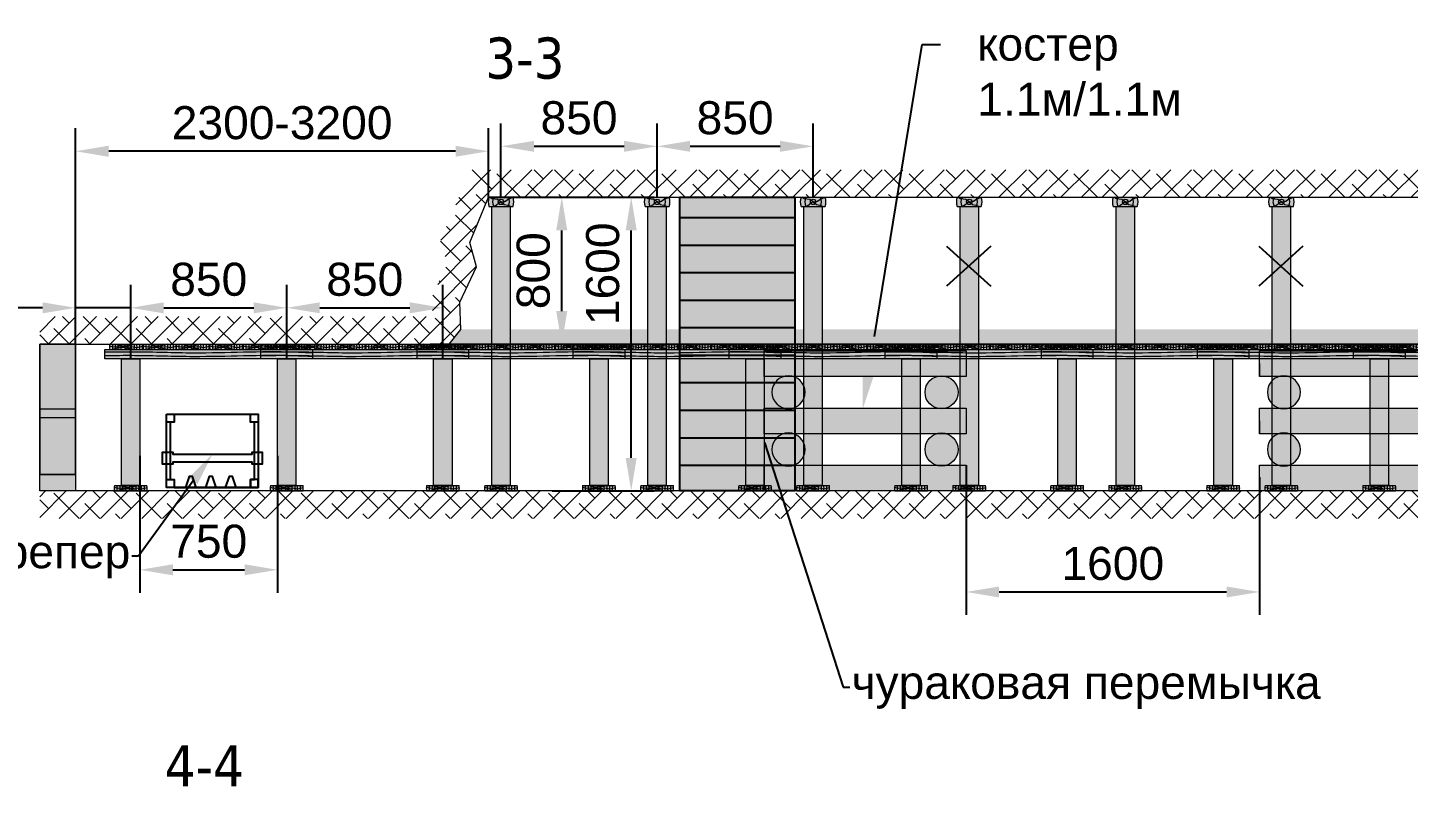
# Model space of a CAD drawing. Header units: inches. Extents: x 523 to 1492, y 69 to 539.
# Drawn here: x 998.2 to 1073.4, y 398 to 439.3 of the extents above; entities that cross this region are included whole.
import ezdxf
from ezdxf import colors
from ezdxf.entities.mleader import LeaderData, LeaderLine
from ezdxf.math import Vec2, Vec3

# ---------------------------------------------------------------- set-up
doc = ezdxf.new("R2010")
doc.units = ezdxf.units.IN
doc.header["$MEASUREMENT"] = 0
doc.styles.get("Standard").update_dxf_attribs({"font": 'arial.ttf'})
doc.styles.add('стиль', font='tahoma.ttf')
doc.dimstyles.new('ISO-25', dxfattribs={"dimtxt": 2.5, "dimasz": 2.5, "dimexe": 1.25, "dimexo": 0, "dimtad": 1, "dimdec": 0, "dimtxsty": 'Standard', "dimcen": 2.5, "dimadec": 0, "dimazin": 0, "dimtfac": 1, "dimtdec": 0, "dimtmove": 0, "dimatfit": 3, "dimfxl": 0, "dimarcsym": 0})

# ---------------------------------------------------------------- blocks, each defined once
blk = doc.blocks.new('*D125')
at = {"color": 0, "linetype": 'ByBlock', "lineweight": -2}
for p, q in [((1000.765125154559, 422.099695033387), (1000.765125154559, 425.3282533203669)), ((1003.765125154559, 422.099695033387), (1003.765125154559, 425.3282533203669)), ((998.9651251545586, 424.0782533203669), (991.8303366143128, 424.0782533203669)), ((1003.765125154559, 424.0782533203669), (1000.765125154559, 424.0782533203669)), ((1005.565125154558, 424.0782533203669), (1007.365125154559, 424.0782533203669))]:
    blk.add_line(p, q, dxfattribs=at)
at = {"color": 0, "linetype": 'ByBlock'}
for points in [[(998.9651251545586, 424.3782533203669), (998.9651251545586, 423.7782533203669), (1000.765125154559, 424.0782533203669)], [(1005.565125154558, 424.3782533203669), (1005.565125154558, 423.7782533203669), (1003.765125154559, 424.0782533203669)]]:
    blk.add_solid(points, dxfattribs=at)
at = {"layer": 'Defpoints', "color": 0, "linetype": 'ByBlock'}
for p in [(1003.765125154559, 424.0782533203669), (1000.765125154559, 422.099695033387), (1003.765125154559, 422.099695033387)]:
    blk.add_point(p, dxfattribs=at)
at = {"color": 0, "linetype": 'ByBlock', "lineweight": 15, "insert": (994.4401251545585, 425.6228986136821), "char_height": 1.8, "attachment_point": 5}
blk.add_mtext('300', dxfattribs=at)
blk = doc.blocks.new('Доска S - 180')
at = {"linetype": 'ByBlock', "lineweight": 15}
h = blk.add_hatch(color=254, dxfattribs=at)
edge = h.paths.add_edge_path()
edge.add_line((1818.906264253147, -3796.897117512131), (1820.681088188076, -3796.897117512132))
edge.add_arc((1819.793676220611, -3797.047117512132), 0.9, -9.59406822683792, 9.59406822689499, ccw=False)
edge.add_line((1820.681088188076, -3797.197117512132), (1818.906264253146, -3797.197117512133))
edge.add_arc((1819.793676220611, -3797.047117512132), 0.9, 170.405931773074, 189.594068226895, ccw=False)
at = {"color": 7, "linetype": 'ByBlock', "lineweight": 15}
for p, q in [((1818.906264253147, -3796.897117512131), (1820.681088188076, -3796.897117512132)), ((1818.906264253146, -3797.197117512133), (1820.681088188076, -3797.197117512132))]:
    blk.add_line(p, q, dxfattribs=at)
for points in [[(1820.22297748386, -3796.897117512132), (1820.115806117425, -3796.93990079624), (1819.952371843767, -3796.969694910678), (1819.855180815874, -3797.024854140138), (1819.793676220611, -3797.047117512132), (1819.661462691744, -3797.072417742576), (1819.545510240216, -3797.10330305977), (1819.341106346245, -3797.091615640666), (1819.2064981687, -3797.151840186236), (1819.057674814675, -3797.197117512133)], [(1819.238409722591, -3796.897117512132), (1819.398353000757, -3796.949261604186), (1819.640602387386, -3796.990663120481), (1819.793676220611, -3797.047117512132), (1819.909109200235, -3797.10866279095), (1820.050462391973, -3797.135140504859), (1820.223856472501, -3797.194577762746)], [(1818.895391583456, -3796.991577340625), (1819.110420832621, -3797.038344401648), (1819.291995432552, -3797.021270287953), (1819.491748322557, -3797.047117512132), (1819.793676220611, -3797.047117512132), (1819.896515360469, -3797.060005460396), (1820.095348689191, -3797.03470069594), (1820.386083974289, -3797.077703048796), (1820.693125247204, -3797.015630235947)]]:
    blk.add_lwpolyline(points, dxfattribs=at)
blk.add_circle((1819.793676220611, -3797.047117512132), 0.1036435617729694, dxfattribs=at)
for radius, start, end in [(0.9, 170.405931773074, 189.594068226895), (0.7511311932945741, 168.4806536054473, 191.5193463945187), (0.5931967815742161, 165.3527575098442, 194.6472424900172), (0.4547522123386898, 160.7403309426705, 199.2596690572755), (0.3019278980541095, 150.2109999533243, 209.7890000463653), (0.3019278980541095, 330.2109999536347, 29.7890000466543), (0.4547522123386898, 340.7403309427245, 19.25966905732954), (0.5931967815742161, 345.3527575099827, 14.64724249010779), (0.7511311932945741, 348.4806536055527, 11.51934639451869), (0.9, 350.405931773162, 9.594068226895022)]:
    blk.add_arc((1819.793676220611, -3797.047117512132), radius, start, end, dxfattribs=at)
blk = doc.blocks.new('Стойка 100 - 690')
at = {"linetype": 'ByBlock', "lineweight": 15}
blk.add_hatch(color=252, dxfattribs=at).paths.add_polyline_path([(1818.197098135963, -3816.387282798014), (1819.197098135963, -3816.387282798015), (1819.197098135964, -3823.287282798009), (1818.197098135964, -3823.287282798009)])
at = {"color": 7, "linetype": 'ByBlock', "lineweight": 15}
blk.add_lwpolyline([(1818.197098135963, -3816.387282798014), (1819.197098135963, -3816.387282798015), (1819.197098135964, -3823.287282798009), (1818.197098135964, -3823.287282798009), (1818.197098135963, -3816.387282798014)], dxfattribs=at)
blk = doc.blocks.new('Ш.Брус 1.1м')
at = {"linetype": 'ByBlock', "lineweight": 15}
blk.add_hatch(color=253, dxfattribs=at).paths.add_polyline_path([(1947.301210468528, -3883.717058536806), (1958.608880152479, -3883.717058536806), (1958.608880152479, -3884.217058536806), (1947.301210468528, -3884.217058536806)])
at = {"color": 7, "linetype": 'ByBlock', "lineweight": 15}
blk.add_lwpolyline([(1947.301210468528, -3883.717058536806), (1958.608880152479, -3883.717058536806), (1958.608880152479, -3884.217058536806), (1947.301210468528, -3884.217058536806)], close=True, dxfattribs=at)
for points, knots in [([(1947.301210468528, -3883.836950311753), (1947.835884037231, -3883.831582786162), (1949.442928548618, -3883.815449853758), (1952.870452565554, -3883.955759297053), (1956.104473381466, -3883.763862983298), (1958.267643344915, -3883.867217196303), (1958.608880152479, -3883.883580654349)], [0, 0, 0, 0, 1.60399955915605, 4.821069973706742, 10.28455131705409, 11.30803445593688, 11.30803445593688, 11.30803445593688, 11.30803445593688]), ([(1947.301210468528, -3884.034795470531), (1947.835884037231, -3884.029427944939), (1949.442928548618, -3884.013295012536), (1952.870452565554, -3884.153604455831), (1956.104473381466, -3883.961708142076), (1958.267643344915, -3884.065062355082), (1958.608880152479, -3884.081425813129)], [0, 0, 0, 0, 1.60399955915605, 4.821069973706742, 10.28455131705409, 11.30803445593674, 11.30803445593674, 11.30803445593674, 11.30803445593674])]:
    blk.add_open_spline(points, degree=3, knots=knots, dxfattribs=at)
blk = doc.blocks.new('Дорожка')
at = {"color": 7, "linetype": 'ByBlock', "lineweight": 15}
for name, p in [('Ш.Брус 1.1м', (0, 0)), ('Доска S - 180', (128.6613690898992, -86.5199410244341)), ('Доска S - 180', (130.4865878749267, -86.5199410244332)), ('Доска S - 180', (132.2865878749269, -86.5199410244332)), ('Доска S - 180', (134.1118066599545, -86.51994102443228)), ('Доска S - 180', (135.9370254449821, -86.51994102443092)), ('Доска S - 180', (137.7622442300167, -86.51994102442728)), ('Стойка 100 - 690', (130.00794717454, -67.8297757387918)), ('Стойка 100 - 690', (138.50794717454, -67.82977573899865)), ('Доска S - 180', (128.9113690894605, -94.21994102487645)), ('Доска S - 180', (137.4113690898994, -94.21994102487508))]:
    blk.add_blockref(name, p, dxfattribs=at)
blk = doc.blocks.new('*D208')
at = {"color": 0, "linetype": 'ByBlock', "lineweight": -2}
for p, q in [((1003.764513612155, 421.2996950329407), (1003.764513612155, 425.3282533205725)), ((1012.264513612155, 421.2996950331485), (1012.264513612155, 425.3282533205725)), ((1005.564513612155, 424.0782533205725), (1010.464513612155, 424.0782533205725))]:
    blk.add_line(p, q, dxfattribs=at)
at = {"color": 0, "linetype": 'ByBlock'}
for points in [[(1005.564513612155, 424.3782533205725), (1005.564513612155, 423.7782533205724), (1003.764513612155, 424.0782533205725)], [(1010.464513612155, 424.3782533205725), (1010.464513612155, 423.7782533205724), (1012.264513612155, 424.0782533205725)]]:
    blk.add_solid(points, dxfattribs=at)
at = {"layer": 'Defpoints', "color": 0, "linetype": 'ByBlock'}
for p in [(1012.264513612155, 424.0782533205725), (1003.764513612155, 421.2996950329407), (1012.264513612155, 421.2996950331485)]:
    blk.add_point(p, dxfattribs=at)
at = {"color": 0, "linetype": 'ByBlock', "lineweight": 15, "insert": (1008.014513612155, 425.6222846984715), "char_height": 1.8, "attachment_point": 5}
blk.add_mtext('850', dxfattribs=at)
blk = doc.blocks.new('*D209')
at = {"color": 0, "linetype": 'ByBlock', "lineweight": -2}
for p, q in [((1012.264513612155, 421.2996950331485), (1012.264513612155, 425.3282533205725)), ((1020.764513612155, 421.2996950329416), (1020.764513612155, 425.3282533205725)), ((1014.064513612155, 424.0782533205725), (1018.964513612155, 424.0782533205725))]:
    blk.add_line(p, q, dxfattribs=at)
at = {"color": 0, "linetype": 'ByBlock'}
for points in [[(1014.064513612155, 424.3782533205725), (1014.064513612155, 423.7782533205724), (1012.264513612155, 424.0782533205725)], [(1018.964513612155, 424.3782533205725), (1018.964513612155, 423.7782533205724), (1020.764513612155, 424.0782533205725)]]:
    blk.add_solid(points, dxfattribs=at)
at = {"layer": 'Defpoints', "color": 0, "linetype": 'ByBlock'}
for p in [(1020.764513612155, 424.0782533205725), (1012.264513612155, 421.2996950331485), (1020.764513612155, 421.2996950329416)]:
    blk.add_point(p, dxfattribs=at)
at = {"color": 0, "linetype": 'ByBlock', "lineweight": 15, "insert": (1016.514513612155, 425.6222846984715), "char_height": 1.8, "attachment_point": 5}
blk.add_mtext('850', dxfattribs=at)
blk = doc.blocks.new('*D210')
at = {"color": 0, "linetype": 'ByBlock', "lineweight": -2}
for p, q in [((1004.264513612155, 416.0208195388518), (1004.264513612155, 408.5546952452278)), ((1011.764513612155, 416.0208195388527), (1011.764513612155, 408.5546952452278)), ((1006.064513612155, 409.8046952452278), (1009.964513612155, 409.8046952452278))]:
    blk.add_line(p, q, dxfattribs=at)
at = {"color": 0, "linetype": 'ByBlock'}
for points in [[(1006.064513612155, 410.1046952452278), (1006.064513612155, 409.5046952452278), (1004.264513612155, 409.8046952452278)], [(1009.964513612155, 410.1046952452278), (1009.964513612155, 409.5046952452278), (1011.764513612155, 409.8046952452278)]]:
    blk.add_solid(points, dxfattribs=at)
at = {"layer": 'Defpoints', "color": 0, "linetype": 'ByBlock'}
for p in [(1004.264513612155, 416.0208195388518), (1011.764513612155, 416.0208195388527), (1011.764513612155, 409.8046952452278)]:
    blk.add_point(p, dxfattribs=at)
at = {"color": 0, "linetype": 'ByBlock', "lineweight": 15, "insert": (1008.014513612155, 411.3487266231268), "char_height": 1.8, "attachment_point": 5}
blk.add_mtext('750', dxfattribs=at)
blk = doc.blocks.new('*D126')
at = {"color": 0, "linetype": 'ByBlock', "lineweight": -2}
for p, q in [((1023.258243588248, 430.0996950335921), (1032.272840671994, 430.0996950335921)), ((1031.022840671994, 415.8996950335921), (1031.022840671994, 428.2996950335921)), ((1026.716786935428, 414.0996950335921), (1032.272840671994, 414.0996950335921))]:
    blk.add_line(p, q, dxfattribs=at)
at = {"color": 0, "linetype": 'ByBlock'}
for points in [[(1030.722840671994, 428.2996950335921), (1031.322840671994, 428.2996950335921), (1031.022840671994, 430.0996950335921)], [(1030.722840671994, 415.8996950335921), (1031.322840671994, 415.8996950335921), (1031.022840671994, 414.0996950335921)]]:
    blk.add_solid(points, dxfattribs=at)
at = {"layer": 'Defpoints', "color": 0, "linetype": 'ByBlock'}
for p in [(1023.258243588248, 430.0996950335921), (1031.022840671994, 430.0996950335921), (1026.716786935428, 414.0996950335921)]:
    blk.add_point(p, dxfattribs=at)
at = {"color": 0, "linetype": 'ByBlock', "lineweight": 15, "insert": (1029.478809294095, 425.9325429458981), "char_height": 1.8, "attachment_point": 5, "rotation": 90}
blk.add_mtext('1600', dxfattribs=at)
blk = doc.blocks.new('*D127')
at = {"color": 0, "linetype": 'ByBlock', "lineweight": -2}
for p, q in [((1023.932024395826, 430.0996950335921), (1023.932024395826, 434.1282533210169)), ((1032.432024395826, 430.0996950333852), (1032.432024395826, 434.1282533210169)), ((1025.732024395826, 432.8782533210169), (1030.632024395826, 432.8782533210169))]:
    blk.add_line(p, q, dxfattribs=at)
at = {"color": 0, "linetype": 'ByBlock'}
for points in [[(1025.732024395826, 433.1782533210169), (1025.732024395826, 432.5782533210169), (1023.932024395826, 432.8782533210169)], [(1030.632024395826, 433.1782533210169), (1030.632024395826, 432.5782533210169), (1032.432024395826, 432.8782533210169)]]:
    blk.add_solid(points, dxfattribs=at)
at = {"layer": 'Defpoints', "color": 0, "linetype": 'ByBlock'}
for p in [(1032.432024395826, 432.8782533210169), (1023.932024395826, 430.0996950335921), (1032.432024395826, 430.0996950333852)]:
    blk.add_point(p, dxfattribs=at)
at = {"color": 0, "linetype": 'ByBlock', "lineweight": 15, "insert": (1028.182024395826, 434.422284698916), "char_height": 1.8, "attachment_point": 5}
blk.add_mtext('850', dxfattribs=at)
blk = doc.blocks.new('*D128')
at = {"color": 0, "linetype": 'ByBlock', "lineweight": -2}
for p, q in [((1032.432024395826, 430.0996950333852), (1032.432024395826, 434.1282533210169)), ((1040.932024395826, 430.099695033593), (1040.932024395826, 434.1282533210169)), ((1034.232024395826, 432.8782533210169), (1039.132024395826, 432.8782533210169))]:
    blk.add_line(p, q, dxfattribs=at)
at = {"color": 0, "linetype": 'ByBlock'}
for points in [[(1034.232024395826, 433.1782533210169), (1034.232024395826, 432.5782533210169), (1032.432024395826, 432.8782533210169)], [(1039.132024395826, 433.1782533210169), (1039.132024395826, 432.5782533210169), (1040.932024395826, 432.8782533210169)]]:
    blk.add_solid(points, dxfattribs=at)
at = {"layer": 'Defpoints', "color": 0, "linetype": 'ByBlock'}
for p in [(1040.932024395826, 432.8782533210169), (1032.432024395826, 430.0996950333852), (1040.932024395826, 430.099695033593)]:
    blk.add_point(p, dxfattribs=at)
at = {"color": 0, "linetype": 'ByBlock', "lineweight": 15, "insert": (1036.682024395826, 434.422284698916), "char_height": 1.8, "attachment_point": 5}
blk.add_mtext('850', dxfattribs=at)
blk = doc.blocks.new('Ш.Брус S 140 - 50')
at = {"linetype": 'ByBlock', "lineweight": 15}
h = blk.add_hatch(color=254, dxfattribs=at)
edge = h.paths.add_edge_path()
edge.add_line((1819.234694338101, -3795.656766448514), (1820.542364021163, -3795.656766448514))
edge.add_arc((1819.888529179632, -3795.906766448514), 0.7000000000000455, -20.92483242755611, 20.92483242768043, ccw=False)
edge.add_line((1820.542364021163, -3796.156766448514), (1819.2346943381, -3796.156766448514))
edge.add_arc((1819.888529179632, -3795.906766448514), 0.7000000000000455, 159.0751675723196, 200.9248324275561, ccw=False)
at = {"color": 7, "linetype": 'ByBlock', "lineweight": 15}
for p, q in [((1819.234694338101, -3795.656766448514), (1820.542364021163, -3795.656766448514)), ((1819.2346943381, -3796.156766448514), (1820.542364021163, -3796.156766448514))]:
    blk.add_line(p, q, dxfattribs=at)
for points in [[(1819.888529179632, -3795.906766448514), (1819.706181701491, -3795.781310922064), (1819.407733712575, -3795.731650498645), (1819.264197916032, -3795.656766448514)], [(1819.29758530877, -3796.156766448514), (1819.576522273797, -3796.122611328863), (1819.806773853228, -3795.933517620022), (1819.888529179632, -3795.906766448514), (1820.129792261893, -3795.872869992194), (1820.245437463473, -3795.770575792302), (1820.542532972414, -3795.657208761744)], [(1819.888529179631, -3795.906766448515), (1820.064897876629, -3796.043420048778), (1820.253897927222, -3796.076831950224), (1820.459015150121, -3796.156766448514)]]:
    blk.add_lwpolyline(points, dxfattribs=at)
blk.add_circle((1819.888529179632, -3795.906766448514), 0.1484655464221305, dxfattribs=at)
for radius, start, end in [(0.7000000000000455, 159.0751675723196, 200.9248324275561), (0.4547522123386898, 146.6501407176008, 213.3498592821926), (0.4547522123386898, 326.6501407178075, 33.34985928239917), (0.7000000000000455, 339.0751675724439, 20.92483242768036)]:
    blk.add_arc((1819.888529179632, -3795.906766448514), radius, start, end, dxfattribs=at)
blk = doc.blocks.new('Стойка 140-1520')
at = {"linetype": 'ByBlock', "lineweight": 15}
blk.add_hatch(color=22, dxfattribs=at).paths.add_polyline_path([(2000.952256320733, -3768.491912545765), (2002.952256320733, -3768.491912545765), (2002.952256320737, -3798.891743031905), (2000.952256320737, -3798.891743031906)])
at = {"color": 7, "linetype": 'ByBlock', "lineweight": 15}
blk.add_lwpolyline([(2000.952256320733, -3768.491912545765), (2002.952256320733, -3768.491912545765), (2002.952256320737, -3798.891743031905), (2000.952256320737, -3798.891743031906), (2000.952256320733, -3768.491912545765)], dxfattribs=at)
blk = doc.blocks.new('Уголь')
at = {"linetype": 'ByBlock', "lineweight": 15}
for color, points in [(7, [(1943.498723491553, -3883.417058536567), (1945.455045310503, -3883.417058536567), (1945.455045310503, -3891.417058536567), (1943.498723491553, -3891.417058536567)]), (0, [(1943.498723491553, -3883.417058536567), (1945.455045310503, -3883.417058536567), (1945.455045310503, -3886.964521157103), (1943.498723491553, -3886.964521157103)]), (0, [(1943.498723491553, -3887.417058536567), (1945.455045310503, -3887.417058536567), (1945.455045310503, -3890.51198377764), (1943.498723491553, -3890.51198377764)])]:
    blk.add_hatch(color=color, dxfattribs=at).paths.add_polyline_path(points)
at = {"color": 7, "linetype": 'ByBlock', "lineweight": 15}
for points in [[(1945.455045310503, -3883.417058536567), (1943.498723491553, -3883.417058536567), (1943.498723491553, -3890.51198377764), (1945.455045310503, -3890.51198377764)], [(1943.498723491553, -3883.417058536567), (1945.455045310503, -3883.417058536567), (1945.455045310503, -3891.417058536567), (1943.498723491553, -3891.417058536567)], [(1943.498723491553, -3883.417058536567), (1945.455045310503, -3883.417058536567), (1945.455045310503, -3886.964521157103), (1943.498723491553, -3886.964521157103)], [(1943.498723491553, -3887.417058536567), (1945.455045310503, -3887.417058536567), (1945.455045310503, -3890.51198377764), (1943.498723491553, -3890.51198377764)]]:
    blk.add_lwpolyline(points, close=True, dxfattribs=at)
blk = doc.blocks.new('*D211')
at = {"color": 0, "linetype": 'ByBlock', "lineweight": -2}
for p, q in [((1000.765125154559, 422.099695033387), (1000.765125154559, 433.8592399518846)), ((1023.258243588248, 430.0996950335925), (1023.258243588248, 433.8592399518846)), ((1021.458243588248, 432.6092399518846), (1002.565125154558, 432.6092399518846))]:
    blk.add_line(p, q, dxfattribs=at)
at = {"color": 0, "linetype": 'ByBlock'}
for points in [[(1002.565125154558, 432.9092399518846), (1002.565125154558, 432.3092399518846), (1000.765125154559, 432.6092399518846)], [(1021.458243588248, 432.9092399518846), (1021.458243588248, 432.3092399518846), (1023.258243588248, 432.6092399518846)]]:
    blk.add_solid(points, dxfattribs=at)
at = {"layer": 'Defpoints', "color": 0, "linetype": 'ByBlock'}
for p in [(1000.765125154559, 432.6092399518846), (1023.258243588248, 430.0996950335925), (1000.765125154559, 422.099695033387)]:
    blk.add_point(p, dxfattribs=at)
at = {"color": 0, "linetype": 'ByBlock', "lineweight": 15, "insert": (1012.011684371403, 434.1538852451998), "char_height": 1.8, "attachment_point": 5}
blk.add_mtext('2300-3200', dxfattribs=at)
blk = doc.blocks.new('Руд.стойка 0.14 - 1.1')
at = {"linetype": 'ByBlock', "lineweight": 15}
blk.add_hatch(color=252, dxfattribs=at).paths.add_polyline_path([(2005.719176221428, -1382.25715953007), (2007.119176221428, -1382.25715953007), (2007.119176221428, -1393.25715953007), (2005.719176221428, -1393.25715953007)])
at = {"color": 7, "linetype": 'ByBlock', "lineweight": 15}
for p, q in [((2006.419176221428, -1393.25715953007), (2007.119176221428, -1393.25715953007)), ((2007.119176221428, -1393.25715953007), (2006.419176221428, -1393.25715953007))]:
    blk.add_line(p, q, dxfattribs=at)
blk.add_lwpolyline([(2005.719176221428, -1382.25715953007), (2007.119176221428, -1382.25715953007), (2007.119176221428, -1393.25715953007), (2005.719176221428, -1393.25715953007), (2005.719176221428, -1382.25715953007)], dxfattribs=at)
blk = doc.blocks.new('S - 180')
at = {"linetype": 'ByBlock', "lineweight": 15}
h = blk.add_hatch(color=7, dxfattribs=at)
edge = h.paths.add_edge_path()
edge.add_arc((1788.482492861651, -3673.527219686841), 0.9000000001890385, 0, 360)
at = {"color": 7, "linetype": 'ByBlock', "lineweight": 15}
blk.add_circle((1788.482492861651, -3673.527219686841), 0.9000000001890385, dxfattribs=at)
blk = doc.blocks.new('Д.костер 1.1х1.1х0.8')
at = {"color": 7, "linetype": 'ByBlock', "lineweight": 15}
for name, p, rotation in [('Руд.стойка 0.14 - 1.1', (3776.02702945848, -1629.268600190814), 270), ('S - 180', (3028.736504856405, -7673.160562764198), 162.9999999999618), ('Руд.стойка 0.14 - 1.1', (3776.027029458648, -1632.387719527354), 270), ('S - 180', (3028.736504856572, -7676.27968210074), 162.9999999999618), ('Руд.стойка 0.14 - 1.1', (3776.027029458815, -1635.506838863894), 270)]:
    blk.add_blockref(name, p, dxfattribs=dict(at, rotation=rotation))
at = {"color": 7, "linetype": 'ByBlock', "lineweight": 15, "xscale": -1, "rotation": 196.9999999999807}
for p in [(1747.803235089311, -7673.160562763706), (1747.803235089478, -7676.279682100246)]:
    blk.add_blockref('S - 180', p, dxfattribs=at)
blk = doc.blocks.new('*D254')
at = {"color": 0, "linetype": 'ByBlock', "lineweight": -2}
for p, q in [((1049.258744683149, 415.4996950335926), (1049.258744683149, 407.3462871398415)), ((1065.245830935716, 414.856987360542), (1065.245830935716, 407.3462871398415)), ((1051.058744683149, 408.5962871398415), (1063.445830935716, 408.5962871398415))]:
    blk.add_line(p, q, dxfattribs=at)
at = {"color": 0, "linetype": 'ByBlock'}
for points in [[(1051.058744683149, 408.8962871398415), (1051.058744683149, 408.2962871398415), (1049.258744683149, 408.5962871398415)], [(1063.445830935716, 408.8962871398415), (1063.445830935716, 408.2962871398415), (1065.245830935716, 408.5962871398415)]]:
    blk.add_solid(points, dxfattribs=at)
at = {"layer": 'Defpoints', "color": 0, "linetype": 'ByBlock'}
for p in [(1049.258744683149, 415.4996950335926), (1065.245830935716, 414.856987360542), (1065.245830935716, 408.5962871398415)]:
    blk.add_point(p, dxfattribs=at)
at = {"color": 0, "linetype": 'ByBlock', "lineweight": 15, "insert": (1057.252287809433, 410.1403185177405), "char_height": 1.8, "attachment_point": 5}
blk.add_mtext('1600', dxfattribs=at)
blk = doc.blocks.new('*D255')
at = {"color": 0, "linetype": 'ByBlock', "lineweight": -2}
for p, q in [((1023.258243588248, 430.0996950335925), (1028.49089311199, 430.0996950335925)), ((1027.24089311199, 423.8996950333884), (1027.24089311199, 428.2996950335925)), ((1020.066090716012, 422.0996950333884), (1028.49089311199, 422.0996950333884))]:
    blk.add_line(p, q, dxfattribs=at)
at = {"color": 0, "linetype": 'ByBlock'}
for points in [[(1026.94089311199, 428.2996950335925), (1027.54089311199, 428.2996950335925), (1027.24089311199, 430.0996950335925)], [(1026.94089311199, 423.8996950333884), (1027.54089311199, 423.8996950333884), (1027.24089311199, 422.0996950333884)]]:
    blk.add_solid(points, dxfattribs=at)
at = {"layer": 'Defpoints', "color": 0, "linetype": 'ByBlock'}
for p in [(1023.258243588248, 430.0996950335925), (1027.24089311199, 430.0996950335925), (1020.066090716012, 422.0996950333884)]:
    blk.add_point(p, dxfattribs=at)
at = {"color": 0, "linetype": 'ByBlock', "lineweight": 15, "insert": (1025.696861734091, 426.0996950334906), "char_height": 1.8, "attachment_point": 5, "rotation": 90}
blk.add_mtext('800', dxfattribs=at)
blk = doc.blocks.new('Скрепер 3')
for points in [[(2555.199101316299, -2932.924712846021), (3055.204948279134, -2932.924712846021), (3055.204948279134, -3332.924712846021), (2555.199101316299, -3332.924712846021)], [(2555.199101316299, -2932.924712846021), (2597.199101316299, -2932.924712846021), (2597.199101316299, -2976.659678950022), (2555.199101316299, -2976.659678950022)], [(3013.204948279135, -2932.924712846021), (3055.204948279135, -2932.924712846021), (3055.204948279135, -2976.659678950022), (3013.204948279135, -2976.659678950022)], [(2597.199101316299, -3332.924712846021), (2555.199101316299, -3332.924712846021), (2555.199101316299, -3289.189746742029), (2597.199101316299, -3289.189746742029)], [(3013.204948279135, -3332.924712846021), (3055.204948279134, -3332.924712846021), (3055.204948279134, -3289.189746742029), (3013.204948279135, -3289.189746742029)]]:
    blk.add_lwpolyline(points, close=True)
for points in [[(2576.199101316299, -2976.659678950022), (2576.199101316299, -3289.189746742029), (2597.199101316299, -3289.189746742029), (2597.199101316299, -3332.924712846021), (3013.204948279135, -3332.924712846021), (3013.204948279135, -3289.189746742029), (3034.204948279134, -3289.189746742029), (3034.204948279135, -2976.659678950022)], [(3076.204948279134, -3139.796058977976), (3076.204948279134, -3139.796058977976), (3076.204948279134, -3206.053366714164), (3021.434010027096, -3206.053366714164), (3021.434010027096, -3194.79219589807), (2588.970039568338, -3194.79219589807), (2588.970039568338, -3206.053366714164), (2534.199101316299, -3206.053366714164), (2534.199101316299, -3139.796058977976), (2588.970039568338, -3139.796058977976), (2588.970039568338, -3151.05722979407), (3021.434010027096, -3151.05722979407), (3021.434010027096, -3139.796058977976), (3076.204948279134, -3139.796058977976), (3076.204948279134, -3139.796058977976)], [(2988.739838079867, -3332.924712846021), (2934.59717098909, -3332.924712846021), (2914.013434094724, -3272.71589779736), (2896.364010307615, -3272.71589779736), (2875.780273413248, -3332.924712846021), (2826.151210349205, -3332.924712846021), (2805.567473454839, -3272.71589779736), (2787.91804966773, -3272.71589779736), (2767.334312773364, -3332.924712846021), (2717.705249709321, -3332.924712846021), (2697.121512814955, -3272.71589779736), (2679.472089027846, -3272.71589779736), (2658.88835213348, -3332.924712846021), (2588.322991137645, -3332.924712846021)]]:
    blk.add_lwpolyline(points)

msp = doc.modelspace()

# ---------------------------------------------------------------- hatches: boundary and pattern name
at = {"linetype": 'ByBlock', "lineweight": 15}
h = msp.add_hatch(dxfattribs=at)
h.set_pattern_fill('ANSI38', scale=0.25, style=0)
h.set_pattern_definition([(45, (-970.1902027729363, 4305.516753570159), (-0.561266007566822, 0.5612660075668221), []), (135, (-970.1902027729363, 4305.516753570159), (-1.683798022700466, 0.5612660075668222), [1.984375, -1.190625])])
h.paths.add_polyline_path([(998.8088033356084, 423.5996950334916), (998.8088033356084, 412.5996950335925), (1103.582764339412, 412.5996950335925), (1103.582764339412, 431.5996950335925), (1022.259572273712, 431.5996950335925), (1020.639431749067, 427.7247563983915), (1021.007920701947, 426.4495349330696), (1020.171667454848, 424.6893823933065), (1020.211702252738, 423.5996950333997)])
h.paths.add_polyline_path([(998.8088033356083, 422.0996950334915), (998.8088033356084, 414.0996950335926), (1103.582764339412, 414.0996950335925), (1103.582764339412, 430.0996950335925), (1023.258243588248, 430.0996950335925), (1022.227144938327, 427.6335854989547), (1022.606849711055, 426.3195496971157), (1021.684140714392, 424.3774244024489), (1021.738390538813, 422.9008252670783), (1021.11538875228, 422.0996950333956)])
h = msp.add_hatch()
h.set_pattern_fill('ANSI31', color=256, scale=12, angle=315, style=0)
h.set_pattern_definition([(0, (0, 0), (4.440892098500626e-16, 1.5), [])])
h.paths.add_polyline_path([(1033.672976946153, 430.0996950335925), (1039.934309389831, 430.0996950335925), (1039.934309389831, 414.0996950335925), (1033.672976946153, 414.0996950335925)])
msp.add_hatch(color=7).paths.add_polyline_path([(1033.672976946153, 430.0996950335925), (1039.934309389831, 430.0996950335925), (1039.934309389831, 414.0996950335925), (1033.672976946153, 414.0996950335925)])
h = msp.add_hatch()
h.set_pattern_fill('ANSI38', color=256, scale=3, style=0)
h.set_pattern_definition([(45, (0, 0), (-0.2651650429449553, 0.2651650429449554), []), (135, (0, 0), (-0.795495128834866, 0.2651650429449554), [0.9375, -0.5625])])
h.paths.add_polyline_path([(1103.582764339412, 422.0996950333998), (1103.582764339413, 422.9008252670783), (1021.738390538813, 422.9008252670783), (1021.11538875228, 422.0996950333956)])

# ---------------------------------------------------------------- linework, layer by layer
msp.add_line((1021.11538875228, 422.0996950333954), (1103.582764339412, 422.0996950333954))
at = {"color": 7, "linetype": 'ByBlock', "lineweight": 15}
for points in [[(998.8088033356084, 422.0996950334914), (1021.11538875228, 422.0996950333956), (1021.738390538813, 422.9008252670783), (1021.684140714392, 424.3774244024489), (1022.606849711055, 426.3195496971157), (1022.227144938327, 427.6335854989547), (1023.258243588248, 430.0996950335925), (1103.582764339412, 430.0996950335925)], [(1103.582764339412, 414.0996950335925), (998.8088033356084, 414.0996950335925)]]:
    msp.add_lwpolyline(points, dxfattribs=at)
msp.add_lwpolyline([(1033.672976946153, 430.0996950335925), (1039.934309389831, 430.0996950335925), (1039.934309389831, 414.0996950335925), (1033.672976946153, 414.0996950335925)], close=True)
at = {"color": 1}
for points in [[(1048.197734626564, 427.438522826287), (1050.605707614831, 425.2573808972718)], [(1050.605707614831, 427.438522826287), (1048.197734626564, 425.2573808972718)], [(1065.198017243782, 427.4385228262868), (1067.605990232049, 425.2573808972716)], [(1067.605990232049, 427.4385228262868), (1065.198017243782, 425.2573808972716)]]:
    msp.add_lwpolyline(points, dxfattribs=at)

# ---------------------------------------------------------------- block references
at = {"color": 7, "linetype": 'ByBlock', "lineweight": 15}
for name, p in [('Ш.Брус S 140 - 50', (-795.9565047838057, 4225.756461482106)), ('Ш.Брус S 140 - 50', (-787.4565047838057, 4225.756461482002)), ('Ш.Брус S 140 - 50', (-778.9565047838057, 4225.756461482106)), ('Ш.Брус S 140 - 50', (-770.4565047838057, 4225.756461482106)), ('Ш.Брус S 140 - 50', (-761.9562221668143, 4225.756461482106)), ('Ш.Брус S 140 - 50', (-753.4562221668143, 4225.756461482002)), ('Уголь', (-944.689920155945, 4305.516753569954)), ('Дорожка', (-944.9405316983484, 4305.516753569954)), ('Дорожка', (-936.4405316983484, 4305.516753569955)), ('Дорожка', (-927.9405316983487, 4305.516753569955)), ('Дорожка', (-919.4405316983487, 4305.516753569956)), ('Дорожка', (-910.9405316983487, 4305.516753569957)), ('Дорожка', (-902.4405316983487, 4305.516753569957)), ('Дорожка', (-893.9405316983487, 4305.516753569958)), ('Дорожка', (-885.4405316983487, 4305.516753569959)), ('Дорожка', (-876.9405316983487, 4305.51675356996)), ('Д.костер 1.1х1.1х0.8', (-1344.511125245595, 4056.725710118914)), ('Д.костер 1.1х1.1х0.8', (-1317.532228001835, 4056.725710118914)), ('Доска S - 180', (-795.8616518245562, 4211.296897302756)), ('Доска S - 180', (-787.3616518245562, 4211.296897302653)), ('Доска S - 180', (-778.8616518245562, 4211.296897302756)), ('Доска S - 180', (-770.3616518245562, 4211.296897302756)), ('Доска S - 180', (-761.8613692075651, 4211.296897302756)), ('Доска S - 180', (-753.3613692075651, 4211.296897302653))]:
    msp.add_blockref(name, p, dxfattribs=at)
at = {"color": 7, "linetype": 'ByBlock', "lineweight": 15, "xscale": 0.5, "yscale": 0.5, "zscale": 0.5}
for p in [(22.9558962356864, 2313.845651306578), (31.4558962356864, 2313.845651306474), (39.9558962356864, 2313.845651306578), (48.4558962356864, 2313.845651306578), (56.95617885267779, 2313.845651306578), (65.4561788526778, 2313.845651306474)]:
    msp.add_blockref('Стойка 140-1520', p, dxfattribs=at)
at = {"xscale": 0.009999999999990905, "yscale": 0.009999999999990905, "zscale": 0.009999999999990905}
msp.add_blockref('Скрепер 3', (980.160731701639, 447.6192201981913), dxfattribs=at)

# ---------------------------------------------------------------- texts
at = {"color": 7, "linetype": 'ByBlock', "lineweight": 15, "style": 'стиль'}
for s, p in [('3-3', (1023.0752198856, 436.5673401926661)), ('4-4', (1005.61902825241, 398.0029825286915))]:
    msp.add_text(s, height=2.239462092285066, dxfattribs=at).set_placement(p)

# ---------------------------------------------------------------- dimensions: what is measured, and where the dimension line sits
at = {"color": 7, "linetype": 'ByBlock', "lineweight": 15}
for base, p1, p2, override, picture, middle in [((1032.432024395826, 432.8782533210169), (1023.932024395826, 430.0996950335921), (1032.432024395826, 430.0996950333852), {"dimtxt": 1.8, "dimasz": 1.8, "dimlfac": 100, "dimrnd": 0.05, "dimtmove": 1, "dimfxl": 1.25}, '*D127', (1028.182024395826, 434.422284698916)), ((1040.932024395826, 432.8782533210169), (1032.432024395826, 430.0996950333852), (1040.932024395826, 430.099695033593), {"dimtxt": 1.8, "dimasz": 1.8, "dimlfac": 100, "dimrnd": 0.05, "dimtmove": 1, "dimfxl": 1.25}, '*D128', (1036.682024395826, 434.422284698916)), ((1012.264513612155, 424.0782533205725), (1003.764513612155, 421.2996950329407), (1012.264513612155, 421.2996950331485), {"dimtxt": 1.8, "dimasz": 1.8, "dimlfac": 100, "dimrnd": 0.05, "dimtmove": 1, "dimfxl": 1.25}, '*D208', (1008.014513612155, 425.6222846984715)), ((1020.764513612155, 424.0782533205725), (1012.264513612155, 421.2996950331485), (1020.764513612155, 421.2996950329416), {"dimtxt": 1.8, "dimasz": 1.8, "dimlfac": 100, "dimrnd": 0.05, "dimtmove": 1, "dimfxl": 1.25}, '*D209', (1016.514513612155, 425.6222846984715)), ((1011.764513612155, 409.8046952452278), (1004.264513612155, 416.0208195388518), (1011.764513612155, 416.0208195388527), {"dimtxt": 1.8, "dimasz": 1.8, "dimlfac": 100, "dimrnd": 0.05, "dimfxl": 1.25}, '*D210', (1008.014513612155, 411.3487266231268))]:
    dim = msp.add_linear_dim(base=base, p1=p1, p2=p2, dimstyle='ISO-25', override=override, dxfattribs=at)
    dim.commit()
    dim.dimension.update_dxf_attribs({"geometry": picture, "text_midpoint": middle})
for base, p1, p2, text, picture, middle in [((1000.765125154559, 432.6092399518846), (1023.258243588248, 430.0996950335925), (1000.765125154559, 422.099695033387), '2300-3200', '*D211', (1012.011684371403, 434.1538852451998)), ((1065.245830935716, 408.5962871398415), (1049.258744683149, 415.4996950335926), (1065.245830935716, 414.856987360542), '1600', '*D254', (1057.252287809433, 410.1403185177405))]:
    dim = msp.add_linear_dim(base=base, p1=p1, p2=p2, text=text, dimstyle='ISO-25', override={"dimtxt": 1.8, "dimasz": 1.8, "dimlfac": 100, "dimrnd": 0.05, "dimfxl": 1.25}, dxfattribs=at)
    dim.commit()
    dim.dimension.update_dxf_attribs({"geometry": picture, "text_midpoint": middle})
dim = msp.add_linear_dim(base=(1027.24089311199, 430.0996950335925), p1=(1020.066090716012, 422.0996950333884), p2=(1023.258243588248, 430.0996950335925), angle=90, dimstyle='ISO-25', override={"dimtxt": 1.8, "dimasz": 1.8, "dimlfac": 100, "dimrnd": 0.05, "dimfxl": 1.25}, dxfattribs=at)
dim.commit()
dim.dimension.update_dxf_attribs({"geometry": '*D255', "text_midpoint": (1025.696861734091, 426.0996950334906)})
dim = msp.add_linear_dim(base=(1031.022840671994, 430.0996950335921), p1=(1026.716786935428, 414.0996950335921), p2=(1023.258243588248, 430.0996950335921), angle=90, dimstyle='ISO-25', override={"dimtxt": 1.8, "dimasz": 1.8, "dimlfac": 100, "dimrnd": 0.05, "dimfxl": 1.25}, dxfattribs=at)
dim.commit()
dim.dimension.update_dxf_attribs({"geometry": '*D126', "text_midpoint": (1031.022840671994, 425.9325429458981), "dimtype": 160})
dim = msp.add_linear_dim(base=(1003.765125154559, 424.0782533203669), p1=(1000.765125154559, 422.099695033387), p2=(1003.765125154559, 422.099695033387), dimstyle='ISO-25', override={"dimtxt": 1.8, "dimasz": 1.8, "dimlfac": 100, "dimrnd": 0.05, "dimfxl": 1.25}, dxfattribs=at)
dim.commit()
dim.dimension.update_dxf_attribs({"geometry": '*D125', "text_midpoint": (994.4401251545585, 424.0782533203669), "dimtype": 160})

# ---------------------------------------------------------------- leaders
ml = msp.add_multileader_mtext('Standard', dxfattribs=at)
ml.set_content('костер\\P1.1м/1.1м', color=7)
ml.set_leader_properties()
ml.build(insert=Vec2(0, 0))
ml.multileader.update_dxf_attribs({"dogleg_length": 1})
ctx = ml.context
ctx.base_point, ctx.char_height, ctx.plane_origin = Vec3(1047.872400180353, 438.4305767910558), 1.8, Vec3(1086.626943493421, 428.8448033410214)
notes = []
notes.append((ctx, [(0, (1, 1, 0), (1046.872400180353, 438.4305767910558), (1, 0), 1, [(0, [(1043.631123249621, 418.5692344070703)], 0, [])])]))
ctx.mtext.insert, ctx.mtext.flow_direction = Vec3(1049.872400180353, 439.3459246764583), 5
ml = msp.add_multileader_mtext('Standard')
ml.set_content('чураковая перемычка', color=256)
ml.set_leader_properties()
ml.build(insert=Vec2(0, 0))
ml.multileader.update_dxf_attribs({"dogleg_length": 0.36, "arrow_head_size": 1.8})
ctx = ml.context
ctx.base_point, ctx.char_height, ctx.arrow_head_size, ctx.landing_gap_size, ctx.plane_origin, ctx.plane_x_axis, ctx.plane_y_axis = Vec3(1042.931472102856, 403.4055374445185), 1.8, 1.8, 0.09, Vec3(1042.561688417952, 436.2136720098797), Vec3(1, -2.449232930307243e-16), Vec3(2.449232930307243e-16, 1)
notes.append((ctx, [(0, (1, 1, 0), (1042.571472102856, 403.4055374445185), (1, -2.449232930307245e-16), 0.36, [(0, [(1037.740057944368, 418.4507205780542)], 0, [])])]))
ctx.mtext.insert, ctx.mtext.text_direction, ctx.mtext.flow_direction = Vec3(1043.021472102856, 404.5701349888568), Vec3(1, -2.449293598294706e-16), 5
ml = msp.add_multileader_mtext('Standard')
ml.set_content('скрепер', color=256)
ml.set_leader_properties()
ml.build(insert=Vec2(0, 0))
ml.multileader.update_dxf_attribs({"dogleg_length": 0.36, "arrow_head_size": 1.8})
ctx = ml.context
ctx.base_point, ctx.char_height, ctx.arrow_head_size, ctx.landing_gap_size, ctx.plane_origin = Vec3(994.5404891837865, 410.5407466059864), 1.8, 1.8, 0.09, Vec3(1006.483404279171, 415.6712982392396)
ctx.text_align_type = 2
notes.append((ctx, [(0, (1, 1, 0), (1004.194677451181, 410.5407466059864), (-1, 0), 0.36, [(0, [(1008.212751949591, 416.1086479002792)], 0, [])])]))
ctx.mtext.insert, ctx.mtext.alignment, ctx.mtext.flow_direction = Vec3(1003.744677451181, 411.6906101803384), 3, 5
for ctx, leaders in notes:
    for number, flags, end, landing, length, lines in leaders:
        leader = LeaderData()
        leader.index, (leader.has_last_leader_line, leader.has_dogleg_vector, leader.attachment_direction) = number, flags
        leader.last_leader_point, leader.dogleg_vector, leader.dogleg_length = Vec3(end), Vec3(landing), length
        for number, points, colour, breaks in lines:
            line = LeaderLine()
            line.index, line.vertices, line.color, line.breaks = number, Vec3.list(points), colors.encode_raw_color(colour), breaks
            leader.lines.append(line)
        ctx.leaders.append(leader)

doc.saveas('drawing.dxf')
